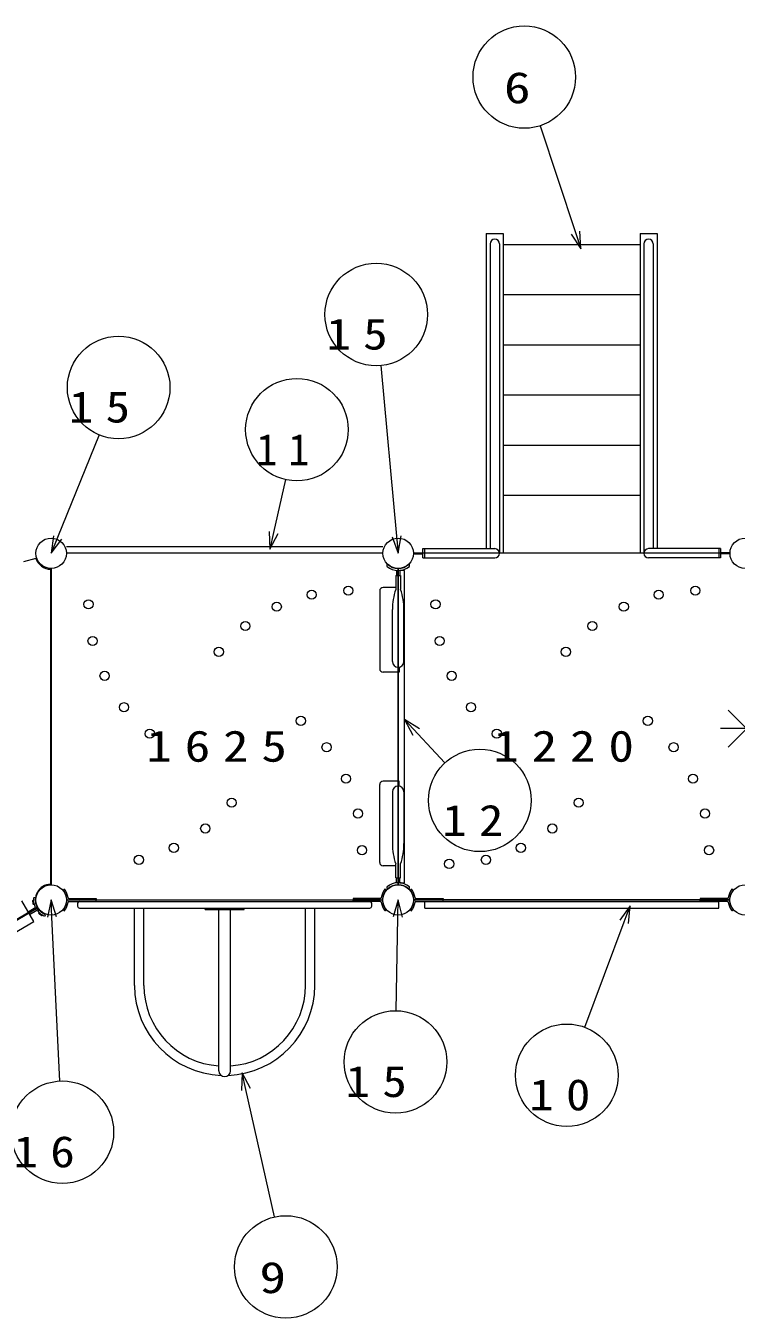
# Model space of a CAD drawing. Units: millimetres on the paper. Extents: x 0 to 420, y -594 to 297.
# Drawn here: x 151.6 to 186.2, y 145.3 to 208.3 of the extents above; entities that cross this region are included whole.
import ezdxf
from ezdxf.enums import TextEntityAlignment as Align

# ---------------------------------------------------------------- set-up
doc = ezdxf.new("R2010")
doc.units = ezdxf.units.MM
for name, color, linetype, lineweight in [('2D', 7, 'Continuous', 13), ('AM_5', 7, 'Continuous', 13), ('TEXT', 7, 'Continuous', 13)]:
    doc.layers.add(name, color=color, linetype=linetype, lineweight=lineweight)
doc.styles.add('ＭＳ ゴシック', font='')
doc.styles.get('ＭＳ ゴシック').set_extended_font_data('MS Gothic')

msp = doc.modelspace()

# ---------------------------------------------------------------- linework, layer by layer
at = {"layer": '2D'}
for p, q in [((176.673, 203.448), (178.388, 198.231)), ((174.035, 198.188), (174.868, 198.188)), ((174.035, 198.188), (174.035, 182.813)), ((174.868, 198.188), (174.868, 182.587)), ((178.176, 198.161), (178.648, 197.44)), ((178.388, 198.231), (178.648, 197.44)), ((178.648, 197.44), (178.6, 198.301)), ((181.535, 198.188), (182.368, 198.188)), ((181.535, 198.188), (181.535, 182.587)), ((182.368, 198.188), (182.368, 182.813)), ((174.225, 197.683), (174.225, 182.813)), ((174.678, 197.683), (174.678, 182.587)), ((174.868, 197.657), (181.535, 197.657)), ((181.725, 197.683), (181.725, 182.587)), ((182.178, 197.683), (182.178, 182.813)), ((174.868, 195.21), (181.535, 195.21)), ((174.868, 192.762), (181.535, 192.762)), ((174.868, 190.315), (181.535, 190.315)), ((174.868, 187.867), (181.535, 187.867)), ((174.868, 185.42), (181.535, 185.42)), ((169.003, 182.903), (153.569, 182.903)), ((152.088, 182.334), (151.472, 182.171)), ((169.003, 182.586), (153.569, 182.586)), ((185.919, 182.586), (170.484, 182.586)), ((170.485, 182.613), (170.952, 182.613)), ((170.485, 182.56), (170.952, 182.56)), ((170.952, 182.36), (170.952, 182.813)), ((170.952, 182.813), (174.452, 182.813)), ((170.952, 182.36), (174.452, 182.36)), ((171.035, 182.36), (171.035, 182.813)), ((181.725, 182.587), (174.678, 182.587)), ((185.451, 182.813), (181.951, 182.813)), ((185.451, 182.36), (181.951, 182.36)), ((185.368, 182.813), (185.368, 182.36)), ((185.451, 182.813), (185.451, 182.36)), ((185.917, 182.613), (185.451, 182.613)), ((185.917, 182.56), (185.451, 182.56)), ((152.796, 181.811), (152.795, 166.445)), ((152.828, 181.846), (152.828, 166.412)), ((152.828, 181.846), (152.828, 166.412)), ((169.22, 182.062), (169.209, 182.049)), ((169.669, 181.727), (169.669, 181.503)), ((169.743, 166.412), (169.743, 181.846)), ((169.744, 181.846), (169.744, 166.412)), ((169.744, 181.745), (169.744, 181.503)), ((169.744, 181.727), (169.744, 181.503)), ((169.744, 181.727), (169.744, 181.503)), ((169.819, 181.727), (169.819, 181.503)), ((170.059, 181.745), (169.824, 181.745)), ((170.059, 166.513), (170.059, 181.745)), ((170.268, 182.062), (170.278, 182.049)), ((169.627, 181.503), (169.86, 181.503)), ((169.627, 181.503), (169.627, 180.837)), ((169.86, 181.503), (169.86, 180.837)), ((168.844, 180.753), (168.844, 176.954)), ((169.627, 180.92), (169.01, 180.92)), ((169.465, 177.304), (169.465, 179.837)), ((170.022, 177.304), (170.022, 179.837)), ((169.794, 176.787), (169.01, 176.787)), ((169.743, 171.471), (169.743, 176.787)), ((169.794, 177.03), (169.794, 176.787)), ((187.622, 174.929), (185.826, 173.133)), ((185.826, 174.929), (187.622, 173.133)), ((170.059, 174.48), (170.462, 173.718)), ((170.79, 174.021), (170.059, 174.48)), ((172.024, 172.363), (170.059, 174.48)), ((187.994, 174.031), (185.454, 174.031)), ((168.844, 167.504), (168.844, 171.304)), ((169.794, 171.471), (169.01, 171.471)), ((169.465, 170.954), (169.465, 168.421)), ((169.794, 171.228), (169.794, 171.471)), ((170.022, 170.954), (170.022, 168.421)), ((169.627, 167.338), (169.01, 167.338)), ((169.627, 166.754), (169.627, 167.421)), ((169.86, 166.754), (169.86, 167.421)), ((169.627, 166.754), (169.86, 166.754)), ((169.669, 166.531), (169.669, 166.754)), ((169.744, 166.513), (169.744, 166.754)), ((169.744, 166.531), (169.744, 166.754)), ((169.744, 166.531), (169.744, 166.754)), ((169.819, 166.531), (169.819, 166.754)), ((169.824, 166.513), (170.059, 166.513)), ((153.409, 166.153), (153.457, 166.193)), ((153.457, 166.193), (153.474, 166.192)), ((169.115, 166.193), (169.098, 166.192)), ((169.163, 166.153), (169.115, 166.193)), ((169.22, 166.196), (169.209, 166.209)), ((170.268, 166.196), (170.278, 166.209)), ((170.325, 166.153), (170.372, 166.193)), ((170.372, 166.193), (170.39, 166.192)), ((186.031, 166.193), (186.013, 166.192)), ((186.079, 166.153), (186.031, 166.193)), ((152.186, 165.3), (138.867, 157.501)), ((138.868, 157.502), (152.188, 165.297)), ((152.143, 165.308), (138.881, 157.547)), ((151.982, 164.623), (151.394, 165.629)), ((151.702, 165.101), (152.046, 165.304)), ((152.075, 165.231), (151.741, 165.036)), ((152.075, 165.231), (151.741, 165.036)), ((151.933, 165.631), (151.938, 165.65)), ((151.936, 165.608), (151.933, 165.631)), ((151.941, 165.581), (151.936, 165.608)), ((151.938, 165.65), (151.954, 165.659)), ((151.945, 165.551), (151.941, 165.581)), ((151.949, 165.52), (151.945, 165.551)), ((151.953, 165.496), (151.949, 165.52)), ((151.956, 165.471), (151.953, 165.496)), ((151.954, 165.659), (151.979, 165.663)), ((151.966, 165.454), (151.956, 165.471)), ((151.985, 165.449), (151.966, 165.454)), ((151.979, 165.663), (151.985, 165.664)), ((151.984, 165.701), (151.987, 165.743)), ((151.985, 165.663), (151.984, 165.701)), ((151.986, 165.605), (151.985, 165.663)), ((152.01, 165.453), (151.985, 165.449)), ((151.991, 165.55), (151.986, 165.605)), ((151.987, 165.743), (151.99, 165.775)), ((151.99, 165.775), (151.991, 165.781)), ((151.991, 165.781), (151.993, 165.787)), ((152, 165.499), (151.991, 165.55)), ((151.993, 165.787), (152.002, 165.795)), ((152.013, 165.444), (152, 165.499)), ((152.002, 165.795), (152.006, 165.798)), ((152.006, 165.798), (152.069, 165.788)), ((152.029, 165.394), (152.013, 165.444)), ((152.049, 165.34), (152.029, 165.394)), ((152.061, 165.713), (152.059, 165.666)), ((152.059, 165.666), (152.059, 165.62)), ((152.059, 165.62), (152.063, 165.571)), ((152.063, 165.755), (152.061, 165.713)), ((152.069, 165.788), (152.063, 165.755)), ((152.063, 165.571), (152.072, 165.519)), ((152.072, 165.519), (152.084, 165.47)), ((152.103, 165.253), (152.075, 165.231)), ((152.108, 165.245), (152.075, 165.231)), ((152.084, 165.47), (152.098, 165.418)), ((152.098, 165.418), (152.121, 165.366)), ((152.104, 165.256), (152.103, 165.253)), ((152.121, 165.282), (152.104, 165.256)), ((152.111, 165.244), (152.108, 165.245)), ((152.142, 165.246), (152.111, 165.244)), ((152.121, 165.366), (152.126, 165.348)), ((152.125, 165.304), (152.121, 165.291)), ((152.121, 165.291), (152.121, 165.282)), ((152.126, 165.329), (152.125, 165.304)), ((152.126, 165.348), (152.126, 165.329)), ((152.15, 165.242), (152.142, 165.246)), ((152.162, 165.239), (152.15, 165.242)), ((152.185, 165.228), (152.162, 165.239)), ((152.202, 165.218), (152.185, 165.228)), ((152.215, 165.205), (152.202, 165.218)), ((152.249, 165.16), (152.215, 165.205)), ((153.569, 165.671), (169.003, 165.671)), ((153.684, 165.746), (155.027, 165.746)), ((153.684, 165.671), (155.027, 165.671)), ((153.684, 165.671), (155.027, 165.671)), ((153.684, 165.596), (155.027, 165.596)), ((154.12, 165.363), (154.12, 165.513)), ((154.203, 165.596), (168.369, 165.596)), ((154.203, 165.28), (168.369, 165.28)), ((155.027, 165.746), (155.027, 165.671)), ((155.027, 165.596), (155.027, 165.671)), ((156.893, 161.504), (156.893, 165.28)), ((157.346, 161.504), (157.346, 165.28)), ((160.336, 165.28), (162.236, 165.28)), ((160.336, 165.205), (160.336, 165.28)), ((160.336, 165.205), (162.236, 165.205)), ((161.003, 157.338), (161.003, 165.205)), ((161.569, 157.338), (161.569, 165.205)), ((162.236, 165.205), (162.236, 165.28)), ((165.226, 161.504), (165.226, 165.28)), ((165.679, 161.504), (165.679, 165.28)), ((167.545, 165.746), (167.545, 165.671)), ((168.888, 165.746), (167.545, 165.746)), ((167.545, 165.596), (167.545, 165.671)), ((168.888, 165.671), (167.545, 165.671)), ((168.888, 165.671), (167.545, 165.671)), ((168.888, 165.596), (167.545, 165.596)), ((168.452, 165.363), (168.452, 165.513)), ((170.484, 165.671), (185.919, 165.671)), ((185.918, 165.671), (170.484, 165.671)), ((170.6, 165.746), (171.942, 165.746)), ((170.6, 165.671), (171.942, 165.671)), ((170.6, 165.671), (171.942, 165.671)), ((170.6, 165.596), (171.942, 165.596)), ((171.035, 165.28), (171.035, 165.596)), ((171.035, 165.596), (185.368, 165.596)), ((171.035, 165.28), (185.368, 165.28)), ((171.942, 165.746), (171.942, 165.671)), ((171.942, 165.596), (171.942, 165.671)), ((181.045, 165.389), (180.545, 164.686)), ((180.754, 164.608), (181.045, 165.389)), ((180.964, 164.53), (181.045, 165.389)), ((184.461, 165.746), (184.461, 165.671)), ((185.803, 165.746), (184.461, 165.746)), ((184.461, 165.596), (184.461, 165.671)), ((185.803, 165.671), (184.461, 165.671)), ((185.803, 165.671), (184.461, 165.671)), ((185.803, 165.596), (184.461, 165.596)), ((185.368, 165.28), (185.368, 165.596)), ((139.556, 157.352), (151.982, 164.623)), ((151.779, 164.97), (152.124, 165.17)), ((152.158, 165.155), (152.194, 165.111)), ((152.194, 165.111), (152.23, 165.073)), ((152.221, 165.046), (152.216, 165.027)), ((152.216, 165.027), (152.226, 165.01)), ((152.237, 165.066), (152.221, 165.046)), ((152.226, 165.01), (152.246, 164.995)), ((152.23, 165.073), (152.271, 165.034)), ((152.246, 164.995), (152.266, 164.979)), ((152.288, 165.122), (152.249, 165.16)), ((152.266, 164.979), (152.29, 164.961)), ((152.271, 165.034), (152.312, 165.001)), ((152.324, 165.087), (152.288, 165.122)), ((152.29, 164.961), (152.314, 164.943)), ((152.312, 165.001), (152.357, 164.971)), ((152.314, 164.943), (152.335, 164.925)), ((152.365, 165.054), (152.324, 165.087)), ((152.335, 164.925), (152.354, 164.912)), ((152.354, 164.912), (152.373, 164.907)), ((152.357, 164.971), (152.407, 164.941)), ((152.406, 165.026), (152.365, 165.054)), ((152.373, 164.907), (152.389, 164.916)), ((152.389, 164.916), (152.405, 164.936)), ((152.405, 164.936), (152.408, 164.94)), ((152.446, 165.004), (152.406, 165.026)), ((152.407, 164.941), (152.44, 164.922)), ((152.44, 164.922), (152.478, 164.903)), ((152.489, 164.983), (152.446, 165.004)), ((152.478, 164.903), (152.507, 164.891)), ((152.526, 164.964), (152.489, 164.983)), ((152.507, 164.891), (152.514, 164.889)), ((152.514, 164.889), (152.52, 164.887)), ((152.52, 164.887), (152.531, 164.891)), ((152.558, 164.953), (152.526, 164.964)), ((152.531, 164.891), (152.535, 164.893)), ((152.535, 164.893), (152.558, 164.953)), ((153.409, 165.188), (153.457, 165.149)), ((153.457, 165.149), (153.474, 165.15)), ((169.115, 165.149), (169.098, 165.15)), ((169.163, 165.188), (169.115, 165.149)), ((170.325, 165.188), (170.372, 165.149)), ((170.372, 165.149), (170.39, 165.15)), ((178.838, 159.462), (180.754, 164.608)), ((186.031, 165.149), (186.013, 165.15)), ((186.079, 165.188), (186.031, 165.149))]:
    msp.add_line(p, q, dxfattribs=at)
for centre, radius in [((175.892, 205.822), 2.5), ((152.828, 182.587), 0.741), ((152.828, 182.587), 0.741), ((169.744, 182.587), 0.741), ((186.66, 182.586), 0.741), ((167.316, 180.765), 0.225), ((184.231, 180.765), 0.225), ((165.526, 180.567), 0.225), ((182.442, 180.567), 0.225), ((154.649, 180.098), 0.225), ((163.824, 179.981), 0.225), ((171.565, 180.098), 0.225), ((180.74, 179.981), 0.225), ((162.292, 179.037), 0.225), ((179.208, 179.037), 0.225), ((154.848, 178.309), 0.225), ((171.764, 178.309), 0.225), ((161.003, 177.78), 0.225), ((177.919, 177.78), 0.225), ((155.433, 176.607), 0.225), ((172.349, 176.607), 0.225), ((156.378, 175.075), 0.225), ((173.293, 175.075), 0.225), ((164.997, 174.411), 0.225), ((181.913, 174.411), 0.225), ((157.635, 173.786), 0.225), ((174.55, 173.786), 0.225), ((166.254, 173.123), 0.225), ((173.724, 170.53), 2.5), ((183.17, 173.123), 0.225), ((167.198, 171.59), 0.225), ((184.114, 171.59), 0.225), ((161.628, 170.418), 0.225), ((178.544, 170.418), 0.225), ((167.784, 169.888), 0.225), ((184.7, 169.888), 0.225), ((160.34, 169.16), 0.225), ((177.256, 169.16), 0.225), ((158.807, 168.216), 0.225), ((175.723, 168.216), 0.225), ((157.105, 167.631), 0.225), ((167.982, 168.099), 0.225), ((174.021, 167.631), 0.225), ((184.898, 168.099), 0.225), ((172.232, 167.432), 0.225), ((152.828, 165.671), 0.741), ((152.828, 165.671), 0.741), ((152.828, 165.671), 0.741), ((169.744, 165.671), 0.741), ((186.659, 165.671), 0.741), ((177.965, 157.119), 2.5)]:
    msp.add_circle(centre, radius, dxfattribs=at)
for centre, radius, start, end in [((174.452, 197.683), 0.227, 0, 180), ((181.951, 197.683), 0.227, 0, 180), ((152.828, 182.587), 0.782, 198.85136, 267.63334), ((174.452, 182.587), 0.227, 270, 90), ((181.951, 182.587), 0.227, 90, 270), ((169.286, 181.985), 0.1, 140.20818, 192.82201), ((169.221, 181.97), 0.0333, 192.82201, 229.70168), ((169.744, 182.587), 0.842, 229.70168, 310.29832), ((169.744, 182.587), 0.742, 225.05104, 314.94896), ((169.635, 181.727), 0.0333, 0, 42.14378), ((169.852, 181.727), 0.0333, 137.85622, 180), ((170.201, 181.985), 0.1, 347.17799, 39.79182), ((170.266, 181.97), 0.0333, 310.29832, 347.17799), ((169.01, 180.753), 0.167, 90, 180), ((172.605, 179.837), 3.14, 161.63328, 180), ((166.882, 179.837), 3.14, 0, 18.36672), ((169.744, 177.304), 0.278, 180, 0), ((169.01, 176.954), 0.167, 180, 270), ((169.01, 171.304), 0.167, 90, 180), ((169.744, 170.954), 0.278, 0, 180), ((172.605, 168.421), 3.14, 180, 198.36672), ((166.882, 168.421), 3.14, 341.63328, 0), ((169.01, 167.504), 0.167, 180, 270), ((169.744, 165.671), 0.842, 49.70168, 130.29832), ((169.635, 166.531), 0.0333, 317.85622, 0), ((169.852, 166.531), 0.0333, 180, 222.14378), ((152.828, 165.671), 0.775, 92.41099, 207.92398), ((152.828, 165.671), 0.755, 7.18076, 39.70903), ((152.828, 165.671), 0.83, 7.18076, 38.85592), ((169.744, 165.671), 0.83, 141.14408, 172.81924), ((169.744, 165.671), 0.755, 140.29097, 172.81924), ((169.286, 166.273), 0.1, 167.17799, 219.79182), ((169.221, 166.287), 0.0333, 130.29832, 167.17799), ((169.744, 165.671), 0.742, 45.05104, 134.94896), ((170.201, 166.273), 0.1, 320.20818, 12.82201), ((170.266, 166.287), 0.0333, 12.82201, 49.70168), ((169.744, 165.671), 0.755, 7.18076, 39.70903), ((169.744, 165.671), 0.83, 7.18076, 38.85592), ((186.66, 165.671), 0.83, 141.14408, 172.81924), ((186.66, 165.671), 0.755, 140.29097, 172.81924), ((152.035, 165.323), 0.0225, 300.49045, 50.79211), ((152.828, 165.671), 0.755, 320.29097, 352.81924), ((152.828, 165.671), 0.83, 321.14408, 352.81924), ((153.684, 165.779), 0.108, 187.18076, 270), ((153.684, 165.563), 0.108, 90, 172.81924), ((153.684, 165.779), 0.0332, 187.18076, 270), ((153.684, 165.563), 0.0332, 90, 172.81924), ((154.203, 165.513), 0.0833, 90, 180), ((154.203, 165.363), 0.0833, 180, 270), ((168.369, 165.513), 0.0833, 0, 90), ((168.369, 165.363), 0.0833, 270, 0), ((168.888, 165.779), 0.0332, 270, 352.81924), ((168.888, 165.779), 0.108, 270, 352.81924), ((168.888, 165.563), 0.108, 7.18076, 90), ((168.888, 165.563), 0.0332, 7.18076, 90), ((169.744, 165.671), 0.83, 187.18076, 218.85592), ((169.744, 165.671), 0.755, 187.18076, 219.70903), ((169.744, 165.671), 0.755, 320.29097, 352.81924), ((169.744, 165.671), 0.83, 321.14408, 352.81924), ((170.6, 165.779), 0.108, 187.18076, 270), ((170.6, 165.563), 0.108, 90, 172.81924), ((170.6, 165.779), 0.0332, 187.18076, 270), ((170.6, 165.563), 0.0332, 90, 172.81924), ((185.803, 165.779), 0.0332, 270, 352.81924), ((185.803, 165.779), 0.108, 270, 352.81924), ((185.803, 165.563), 0.108, 7.18076, 90), ((185.803, 165.563), 0.0332, 7.18076, 90), ((186.66, 165.671), 0.83, 187.18076, 218.85592), ((186.66, 165.671), 0.755, 187.18076, 219.70903), ((152.135, 165.151), 0.0225, 9.88076, 120.18241), ((161.286, 161.504), 4.393, 180, 267.72328), ((161.286, 161.504), 3.94, 180, 265.87619), ((161.286, 161.504), 4.393, 272.27671, 0), ((161.286, 161.504), 3.94, 274.12381, 0), ((161.286, 157.338), 0.283, 180, 0)]:
    msp.add_arc(centre, radius, start, end, dxfattribs=at)
at = {"layer": 'AM_5'}
for p, q in [((168.903, 191.748), (169.668, 183.416)), ((155.176, 188.361), (153.142, 183.359)), ((164.256, 186.182), (163.671, 183.605)), ((163.453, 183.654), (163.487, 182.792)), ((163.671, 183.605), (163.487, 182.792)), ((163.487, 182.792), (163.889, 183.555)), ((152.935, 183.443), (152.828, 182.587)), ((153.142, 183.359), (152.828, 182.587)), ((152.828, 182.587), (153.349, 183.274)), ((169.445, 183.396), (169.744, 182.587)), ((169.668, 183.416), (169.744, 182.587)), ((169.744, 182.587), (169.89, 183.437)), ((152.828, 165.671), (152.645, 164.828)), ((153.091, 164.849), (152.828, 165.671)), ((152.868, 164.839), (152.828, 165.671)), ((169.744, 165.671), (169.506, 164.842)), ((169.73, 164.838), (169.744, 165.671)), ((169.953, 164.834), (169.744, 165.671)), ((153.254, 156.838), (152.868, 164.839)), ((169.653, 160.269), (169.73, 164.838)), ((162.14, 157.236), (162.105, 156.374)), ((162.541, 156.472), (162.14, 157.236)), ((162.323, 156.423), (162.14, 157.236)), ((163.72, 150.207), (162.323, 156.423))]:
    msp.add_line(p, q, dxfattribs=at)
for centre in [(168.675, 194.238), (156.118, 190.677), (164.808, 188.62), (169.611, 157.769), (153.374, 154.341), (164.268, 147.768)]:
    msp.add_circle(centre, 2.5, dxfattribs=at)

# ---------------------------------------------------------------- texts
at = {"layer": '2D', "style": 'ＭＳ ゴシック', "width": 1.25}
msp.add_text('6', height=1.527, dxfattribs=at).set_placement((174.9, 204.086), align=Align.BOTTOM_LEFT)
at = {"layer": '2D', "char_height": 1.527, "attachment_point": 7, "style": 'ＭＳ ゴシック'}
for s, insert in [('\\T1.5;\\W1.15;12', (171.889, 168.794)), ('\\T1.5;\\W1.15;10', (176.13, 155.383))]:
    msp.add_mtext(s, dxfattribs=dict(at, insert=insert))
at = {"layer": 'AM_5', "style": 'ＭＳ ゴシック', "width": 1.25}
msp.add_text('9', height=1.527, dxfattribs=at).set_placement((162.979, 146.032), align=Align.BOTTOM_LEFT)
at = {"layer": 'AM_5', "char_height": 1.527, "attachment_point": 7, "style": 'ＭＳ ゴシック'}
for s, insert in [('\\T1.5;\\W1.15;15', (166.244, 192.502)), ('\\T1.5;\\W1.15;15', (153.688, 188.941)), ('\\T1.5;11', (162.824, 186.884)), ('\\T1.5;\\W1.15;15', (167.18, 156.033)), ('\\T1.5;\\W1.15;16', (150.993, 152.605))]:
    msp.add_mtext(s, dxfattribs=dict(at, insert=insert))
at = {"layer": 'TEXT', "char_height": 1.527, "attachment_point": 7, "style": 'ＭＳ ゴシック'}
for s, insert in [('\\T1.5;\\W1.2;1625', (157.466, 172.393)), ('\\T1.5;\\W1.2;1220', (174.382, 172.393))]:
    msp.add_mtext(s, dxfattribs=dict(at, insert=insert))

doc.saveas('drawing.dxf')
